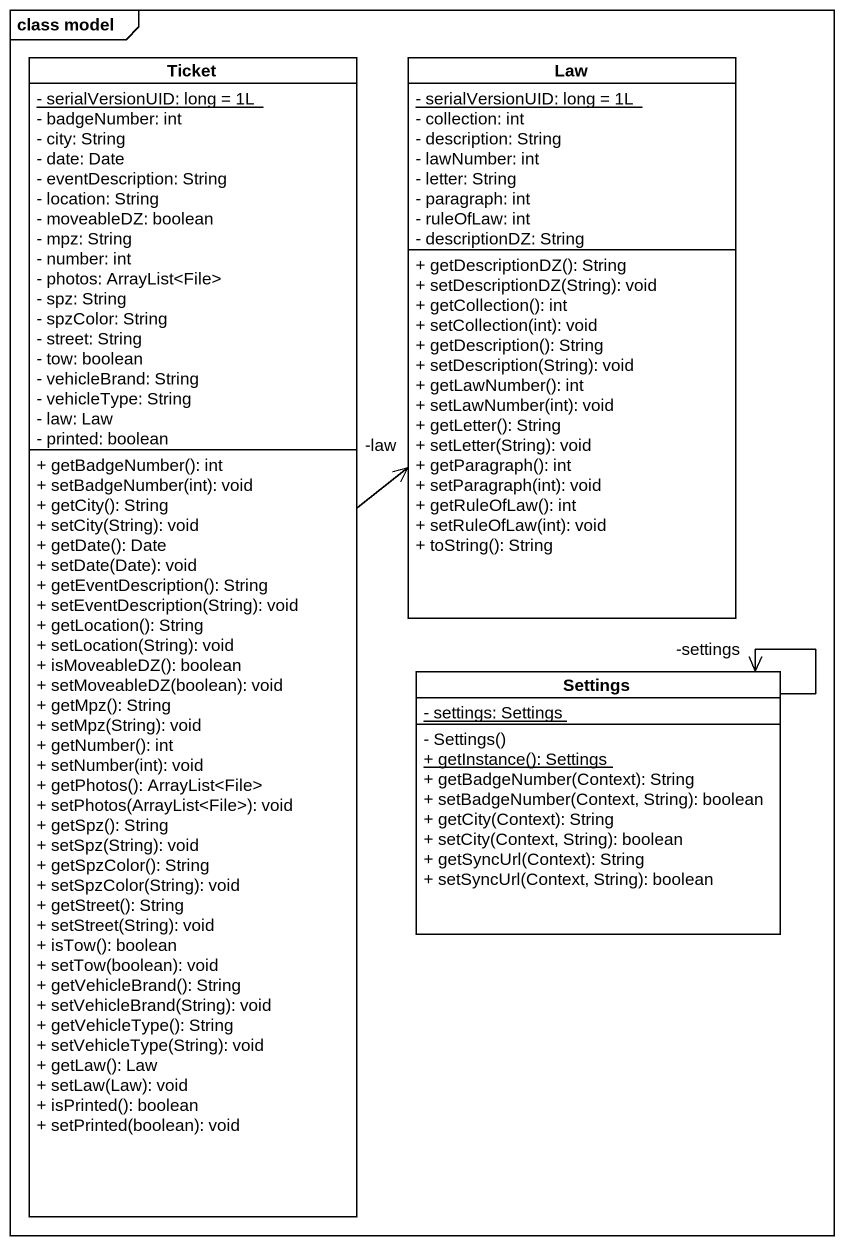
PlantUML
@startuml
mainframe class model
hide circle
hide empty members
skinparam classAttributeIconSize 0
class Ticket {
  {static} - serialVersionUID: long = 1L
  - badgeNumber: int
  - city: String
  - date: Date
  - eventDescription: String
  - location: String
  - moveableDZ: boolean
  - mpz: String
  - number: int
  - photos: ArrayList<File>
  - spz: String
  - spzColor: String
  - street: String
  - tow: boolean
  - vehicleBrand: String
  - vehicleType: String
  - law: Law
  - printed: boolean
  + getBadgeNumber(): int
  + setBadgeNumber(int): void
  + getCity(): String
  + setCity(String): void
  + getDate(): Date
  + setDate(Date): void
  + getEventDescription(): String
  + setEventDescription(String): void
  + getLocation(): String
  + setLocation(String): void
  + isMoveableDZ(): boolean
  + setMoveableDZ(boolean): void
  + getMpz(): String
  + setMpz(String): void
  + getNumber(): int
  + setNumber(int): void
  + getPhotos(): ArrayList<File>
  + setPhotos(ArrayList<File>): void
  + getSpz(): String
  + setSpz(String): void
  + getSpzColor(): String
  + setSpzColor(String): void
  + getStreet(): String
  + setStreet(String): void
  + isTow(): boolean
  + setTow(boolean): void
  + getVehicleBrand(): String
  + setVehicleBrand(String): void
  + getVehicleType(): String
  + setVehicleType(String): void
  + getLaw(): Law
  + setLaw(Law): void
  + isPrinted(): boolean
  + setPrinted(boolean): void
}
class Law {
  {static} - serialVersionUID: long = 1L
  - collection: int
  - description: String
  - lawNumber: int
  - letter: String
  - paragraph: int
  - ruleOfLaw: int
  - descriptionDZ: String
  + getDescriptionDZ(): String
  + setDescriptionDZ(String): void
  + getCollection(): int
  + setCollection(int): void
  + getDescription(): String
  + setDescription(String): void
  + getLawNumber(): int
  + setLawNumber(int): void
  + getLetter(): String
  + setLetter(String): void
  + getParagraph(): int
  + setParagraph(int): void
  + getRuleOfLaw(): int
  + setRuleOfLaw(int): void
  + toString(): String
}
class Settings {
  {static} - settings: Settings
  - Settings()
  {static} + getInstance(): Settings
  + getBadgeNumber(Context): String
  + setBadgeNumber(Context, String): boolean
  + getCity(Context): String
  + setCity(Context, String): boolean
  + getSyncUrl(Context): String
  + setSyncUrl(Context, String): boolean
}
Ticket -up-> "-law" Law
Settings --> "-settings" Settings
@enduml
